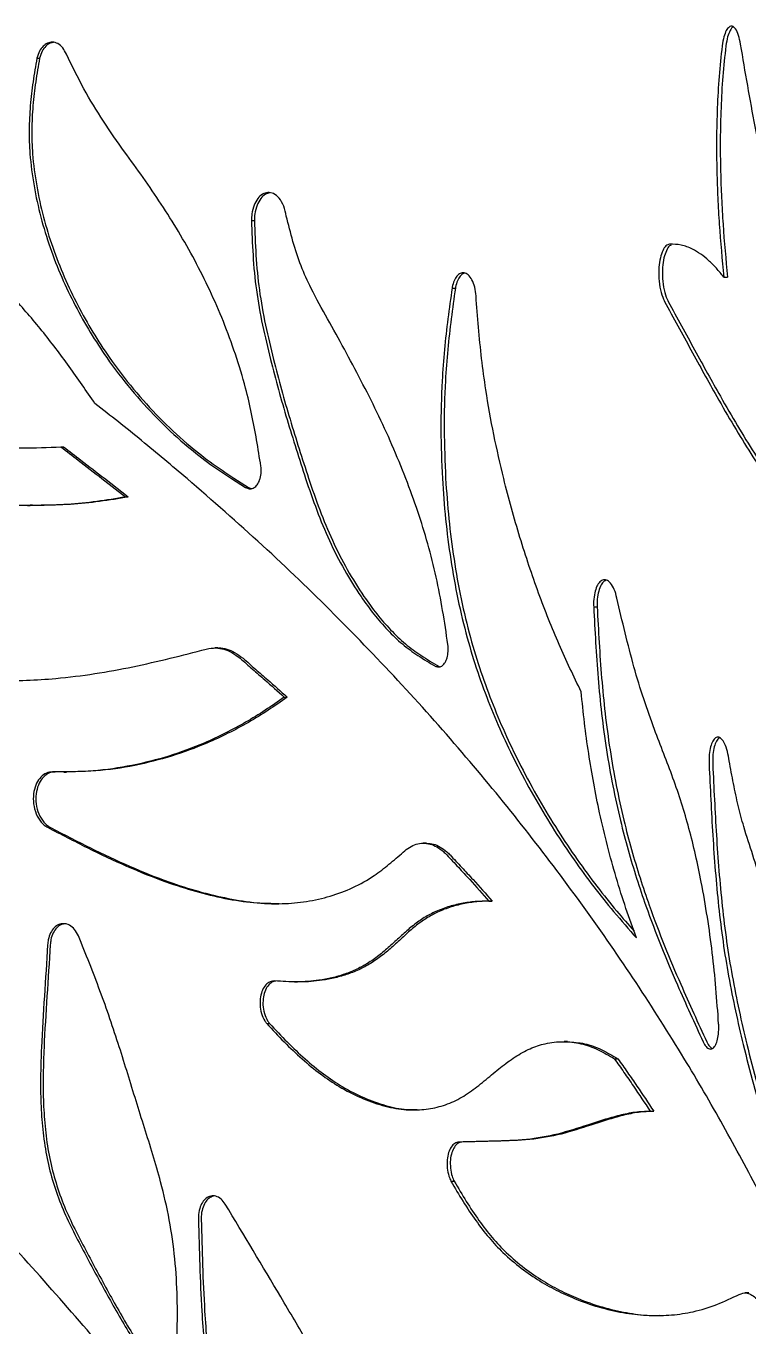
# Model space of a CAD drawing. Header units: millimetres. Extents: x 8 to 867, y 8 to 585.
# Drawn here: x 374.91 to 383.97, y 235.26 to 251.56 of the extents above; entities that cross this region are included whole.
import ezdxf

# ---------------------------------------------------------------- set-up
doc = ezdxf.new("R2010")
doc.units = ezdxf.units.MM
doc.layers.add('OUTLINE', color=7, linetype='Continuous', lineweight=25)

msp = doc.modelspace()

# ---------------------------------------------------------------- linework, layer by layer
at = {"layer": 'OUTLINE'}
for p, q in [((375.05087, 251.1607), (375.08395, 251.1607)), ((377.7378, 249.1286), (377.7751, 249.1286)), ((383.65625, 248.41719), (383.70291, 248.41719)), ((380.25226, 248.27898), (380.29352, 248.27898)), ((375.352, 246.28866), (375.38542, 246.28866)), ((375.8657, 245.89283), (376.16116, 245.66223)), ((375.89563, 245.89615), (376.19582, 245.66223)), ((377.4873, 245.89283), (377.66322, 245.78032)), ((377.51893, 245.89615), (377.70026, 245.78032)), ((377.66322, 245.78032), (377.70026, 245.78032)), ((377.70026, 245.78032), (377.73554, 245.76888)), ((374.93309, 245.5564), (374.96706, 245.5564)), ((376.16116, 245.66223), (376.19582, 245.66223)), ((382.02631, 244.28494), (382.0701, 244.28494)), ((377.31575, 243.77053), (377.27908, 243.77053)), ((380.04847, 243.53921), (380.08909, 243.53921)), ((378.14887, 243.15471), (378.18647, 243.15471)), ((375.24714, 242.21704), (375.28012, 242.21704)), ((375.38624, 242.21483), (375.42148, 242.21483)), ((379.93264, 241.32382), (379.89191, 241.32382)), ((380.71432, 240.59889), (380.75573, 240.59889)), ((378.27735, 239.58577), (378.31598, 239.58577)), ((377.92957, 239.0628), (377.96651, 239.0628)), ((381.70023, 238.83802), (381.65748, 238.83802)), ((382.28593, 238.62308), (382.32962, 238.62308)), ((382.73442, 237.96389), (382.77875, 237.96389)), ((380.23822, 237.08828), (380.27859, 237.08828)), ((383.97192, 235.68876), (383.92536, 235.68876))]:
    msp.add_line(p, q, dxfattribs=at)
for points, knots in [([(383.86702, 251.33617), (383.85925, 251.37506), (383.84369, 251.45295), (383.80616, 251.53203), (383.76419, 251.56719), (383.72293, 251.5574), (383.68637, 251.50982), (383.65459, 251.42843), (383.64238, 251.35337), (383.63587, 251.31338)], [0, 0, 0, 0, 0.15348404, 0.30735477, 0.45083314, 0.58306581, 0.71238166, 0.8467359, 1, 1, 1, 1]), ([(383.77325, 251.55164), (383.7722, 251.55143), (383.75821, 251.54863), (383.73324, 251.50709), (383.70125, 251.42908), (383.68906, 251.35354), (383.68258, 251.31338)], [0, 0, 0, 0, 0.02445077, 0.32769709, 0.64254877, 1, 1, 1, 1]), ([(375.41964, 251.21085), (375.40594, 251.2387), (375.37851, 251.29447), (375.31559, 251.34751), (375.2475, 251.36679), (375.18241, 251.35335), (375.12557, 251.31253), (375.07779, 251.24759), (375.06012, 251.19055), (375.05087, 251.1607)], [0, 0, 0, 0, 0.15390853, 0.30829574, 0.45042823, 0.5819991, 0.7128196, 0.84970557, 1, 1, 1, 1]), ([(375.25991, 251.35757), (375.2453, 251.35576), (375.20968, 251.35135), (375.1587, 251.31173), (375.11083, 251.24763), (375.09317, 251.19051), (375.08395, 251.1607)], [0, 0, 0, 0, 0.17921767, 0.43674659, 0.70600797, 1, 1, 1, 1]), ([(383.63587, 251.31338), (383.62216, 251.18717), (383.59459, 250.93343), (383.57285, 250.53961), (383.56399, 250.14084), (383.56774, 249.76359), (383.58033, 249.40904), (383.60482, 248.96638), (383.63564, 248.63724), (383.65625, 248.41719)], [0, 0, 0, 0, 0.13607861, 0.27357319, 0.40957529, 0.54640433, 0.65931221, 0.77222893, 1, 1, 1, 1]), ([(383.68258, 251.31338), (383.66884, 251.18719), (383.64123, 250.93349), (383.61944, 250.53969), (383.61056, 250.14091), (383.6143, 249.76365), (383.62691, 249.40909), (383.65142, 248.9664), (383.68228, 248.63725), (383.70291, 248.41719)], [0, 0, 0, 0, 0.13607415, 0.27356751, 0.40956367, 0.5463903, 0.65930019, 0.7722184, 1, 1, 1, 1]), ([(385.35691, 245.89283), (385.29054, 246.07756), (385.15783, 246.44698), (384.96186, 246.96341), (384.78453, 247.45672), (384.63176, 247.92026), (384.4918, 248.39306), (384.36678, 248.86629), (384.25528, 249.32718), (384.14866, 249.80651), (384.04859, 250.30372), (383.95468, 250.81592), (383.89624, 251.16275), (383.86702, 251.33617)], [0, 0, 0, 0, 0.13446581, 0.26888917, 0.36008929, 0.45138896, 0.54251951, 0.61792634, 0.69340395, 0.76884272, 0.84586386, 0.92293486, 1, 1, 1, 1]), ([(375.05087, 251.1607), (375.03381, 251.06255), (374.99963, 250.86593), (374.96538, 250.56649), (374.94942, 250.26436), (374.96112, 249.92721), (375.00994, 249.55954), (375.09516, 249.16656), (375.2124, 248.78383), (375.35795, 248.41445), (375.52759, 248.05926), (375.71716, 247.72255), (375.94831, 247.36676), (376.22636, 247.00275), (376.5534, 246.64325), (376.87633, 246.3416), (377.18909, 246.09202), (377.38789, 245.95923), (377.4873, 245.89283)], [0, 0, 0, 0, 0.045085447, 0.090318769, 0.135397325, 0.18027305, 0.240531626, 0.300995989, 0.36130795, 0.422895298, 0.484700819, 0.546558718, 0.608217023, 0.692349039, 0.776693125, 0.860882524, 0.930430002, 1, 1, 1, 1]), ([(375.08395, 251.1607), (375.06686, 251.06255), (375.03263, 250.86594), (374.99831, 250.5665), (374.98233, 250.26436), (374.99403, 249.9274), (375.04284, 249.56014), (375.12797, 249.16775), (375.24509, 248.78558), (375.39049, 248.41671), (375.55995, 248.06199), (375.74932, 247.72572), (375.98024, 247.37029), (376.25806, 247.00655), (376.58487, 246.64719), (376.9077, 246.34552), (377.22047, 246.09558), (377.41943, 245.96263), (377.51893, 245.89615)], [0, 0, 0, 0, 0.045116981, 0.090380817, 0.135491072, 0.180396292, 0.240604577, 0.301018319, 0.361279669, 0.422829632, 0.484598287, 0.54641906, 0.608041156, 0.692169337, 0.776509845, 0.860696401, 0.930337696, 1, 1, 1, 1]), ([(377.85724, 246.04706), (377.83962, 246.15707), (377.80438, 246.37708), (377.74377, 246.70467), (377.65919, 247.0655), (377.54086, 247.45234), (377.39008, 247.86196), (377.21914, 248.25493), (377.0304, 248.63039), (376.8265, 248.9897), (376.61002, 249.33418), (376.38338, 249.66661), (376.13487, 250.00254), (375.88126, 250.36684), (375.63455, 250.77292), (375.49123, 251.06497), (375.41964, 251.21085)], [0, 0, 0, 0, 0.05393634, 0.10787276, 0.16170957, 0.2351284, 0.308572, 0.38188058, 0.455205, 0.52840621, 0.60161922, 0.67471557, 0.74780218, 0.83186454, 0.91601651, 1, 1, 1, 1]), ([(378.17534, 249.18197), (378.1664, 249.22444), (378.14849, 249.30953), (378.09, 249.40951), (378.01815, 249.46898), (377.94361, 249.48414), (377.87451, 249.46077), (377.81457, 249.40457), (377.76791, 249.31866), (377.74233, 249.22173), (377.7391, 249.15539), (377.7378, 249.1286)], [0, 0, 0, 0, 0.12979983, 0.26001676, 0.37876542, 0.48734014, 0.59005195, 0.69331825, 0.80252479, 0.9202461, 1, 1, 1, 1]), ([(377.96617, 249.47296), (377.94833, 249.46877), (377.90767, 249.45922), (377.85209, 249.40389), (377.8052, 249.31882), (377.77964, 249.22161), (377.7764, 249.15532), (377.7751, 249.1286)], [0, 0, 0, 0, 0.16469731, 0.37550338, 0.59822297, 0.83798537, 1, 1, 1, 1]), ([(375.77815, 246.83445), (375.67098, 246.98991), (375.45663, 247.30085), (375.11849, 247.74908), (374.80005, 248.11922), (374.50469, 248.41131), (374.24047, 248.63488), (373.96184, 248.83035), (373.66856, 248.99124), (373.362, 249.1142), (373.0456, 249.20485), (372.7222, 249.26475), (372.36639, 249.29952), (371.97818, 249.30151), (371.55872, 249.26666), (371.13769, 249.20387), (370.85606, 249.14431), (370.71537, 249.11455)], [0, 0, 0, 0, 0.0876123, 0.17522886, 0.26270016, 0.31922197, 0.37592781, 0.43253938, 0.48893293, 0.54547439, 0.60220415, 0.65899375, 0.7156173, 0.78657455, 0.85768706, 0.92890256, 1, 1, 1, 1]), ([(370.71537, 249.11455), (370.7871, 248.96989), (370.93066, 248.68034), (371.18407, 248.27432), (371.45892, 247.92306), (371.73962, 247.6162), (372.0122, 247.33697), (372.29788, 247.08034), (372.59639, 246.8535), (372.91999, 246.66078), (373.26709, 246.51279), (373.63096, 246.40344), (373.996, 246.33205), (374.40748, 246.28521), (374.86184, 246.2722), (375.18858, 246.28318), (375.352, 246.28866)], [0, 0, 0, 0, 0.07339585, 0.14690672, 0.22014296, 0.28250277, 0.34520839, 0.40779043, 0.47001366, 0.53196691, 0.60037344, 0.66907858, 0.73796137, 0.80661075, 0.90327761, 1, 1, 1, 1]), ([(377.7378, 249.1286), (377.74332, 248.98262), (377.75435, 248.69089), (377.79478, 248.2505), (377.874, 247.81527), (378.00155, 247.27341), (378.18031, 246.63045), (378.33792, 246.13891), (378.41683, 245.89283)], [0, 0, 0, 0, 0.1298124, 0.2594177, 0.39246764, 0.52565359, 0.76252249, 1, 1, 1, 1]), ([(377.7751, 249.1286), (377.78062, 248.98261), (377.79166, 248.69088), (377.83215, 248.25048), (377.91148, 247.81526), (378.03907, 247.27397), (378.21775, 246.63213), (378.37516, 246.14168), (378.45397, 245.89615)], [0, 0, 0, 0, 0.12993719, 0.25966562, 0.39285361, 0.52617738, 0.76278529, 1, 1, 1, 1]), ([(379.67442, 245.89283), (379.6171, 246.03473), (379.50246, 246.31856), (379.31208, 246.72605), (379.11179, 247.1236), (378.9048, 247.5121), (378.69388, 247.89327), (378.50228, 248.22945), (378.35518, 248.55524), (378.25507, 248.86257), (378.20191, 249.07553), (378.17534, 249.18197)], [0, 0, 0, 0, 0.12424319, 0.24852069, 0.37378107, 0.49905835, 0.62243458, 0.74578569, 0.83019517, 0.91513514, 1, 1, 1, 1]), ([(382.97679, 248.82985), (382.96105, 248.82504), (382.92955, 248.8154), (382.88938, 248.75172), (382.85851, 248.65966), (382.84099, 248.53855), (382.84067, 248.39798), (382.86034, 248.25625), (382.89011, 248.16147), (382.91072, 248.12056), (382.91533, 248.11141)], [0, 0, 0, 0, 0.121332763, 0.242740824, 0.368264235, 0.504726779, 0.651526654, 0.807091863, 0.956864936, 1, 1, 1, 1]), ([(382.99842, 248.81811), (382.99091, 248.81536), (382.96774, 248.80688), (382.93488, 248.75068), (382.90378, 248.65955), (382.88633, 248.538), (382.88606, 248.39756), (382.90579, 248.256), (382.93558, 248.16141), (382.95619, 248.12057), (382.9608, 248.11141)], [0, 0, 0, 0, 0.0623016, 0.19217612, 0.32639207, 0.47207626, 0.62859911, 0.79436689, 0.95391411, 1, 1, 1, 1]), ([(383.65625, 248.41719), (383.62557, 248.45552), (383.5641, 248.53234), (383.46746, 248.62816), (383.36751, 248.70842), (383.2532, 248.77662), (383.12316, 248.82678), (383.02578, 248.82882), (382.97679, 248.82985)], [0, 0, 0, 0, 0.14969512, 0.29997653, 0.44968878, 0.60012327, 0.79885267, 1, 1, 1, 1]), ([(380.55224, 248.18241), (380.54837, 248.21894), (380.54061, 248.29214), (380.50441, 248.38525), (380.45699, 248.44878), (380.40477, 248.47524), (380.35509, 248.46856), (380.31114, 248.43325), (380.27545, 248.37312), (380.25884, 248.31612), (380.25297, 248.28297), (380.25226, 248.27898)], [0, 0, 0, 0, 0.14056224, 0.28170403, 0.4130543, 0.53133423, 0.64229514, 0.75089055, 0.86345805, 0.98356762, 1, 1, 1, 1]), ([(380.41224, 248.46571), (380.40718, 248.46538), (380.38627, 248.464), (380.3527, 248.43203), (380.31674, 248.37361), (380.30011, 248.31612), (380.29422, 248.28297), (380.29352, 248.27898)], [0, 0, 0, 0, 0.08860745, 0.36560909, 0.65248946, 0.95824634, 1, 1, 1, 1]), ([(380.25226, 248.27898), (380.23431, 248.15152), (380.19839, 247.89659), (380.15435, 247.50984), (380.12031, 247.04731), (380.10565, 246.50748), (380.12214, 246.0977), (380.13039, 245.89283)], [0, 0, 0, 0, 0.164715765, 0.329445231, 0.49396908, 0.747007614, 1, 1, 1, 1]), ([(380.29352, 248.27898), (380.27555, 248.1517), (380.23962, 247.89714), (380.19553, 247.51096), (380.16139, 247.04908), (380.14661, 246.50999), (380.16297, 246.10075), (380.17115, 245.89615)], [0, 0, 0, 0, 0.16471666, 0.32944637, 0.49396954, 0.74700814, 1, 1, 1, 1]), ([(380.89894, 245.89283), (380.85614, 246.0758), (380.77052, 246.44172), (380.68077, 246.94548), (380.62049, 247.39559), (380.58188, 247.78839), (380.56212, 248.05107), (380.55224, 248.18241)], [0, 0, 0, 0, 0.24708679, 0.49415538, 0.66264489, 0.83132458, 1, 1, 1, 1]), ([(382.91533, 248.11141), (383.0258, 247.90792), (383.24671, 247.50099), (383.53366, 246.97864), (383.78317, 246.54896), (383.99549, 246.20135), (384.13368, 245.99564), (384.20273, 245.89283)], [0, 0, 0, 0, 0.24869611, 0.49732609, 0.66488479, 0.8325209, 1, 1, 1, 1]), ([(382.9608, 248.11141), (383.07125, 247.90827), (383.29211, 247.50203), (383.57899, 246.98055), (383.82841, 246.55152), (384.04065, 246.20437), (384.17879, 245.99886), (384.24783, 245.89615)], [0, 0, 0, 0, 0.248705308, 0.497345147, 0.664897117, 0.832526646, 1, 1, 1, 1]), ([(376.9325, 245.89283), (376.74384, 246.0519), (376.36644, 246.37011), (375.97427, 246.67965), (375.77815, 246.83445)], [0, 0, 0, 0, 0.49988978, 1, 1, 1, 1]), ([(375.352, 246.28866), (375.4247, 246.23298), (375.597, 246.101), (375.76727, 245.96908), (375.8657, 245.89283)], [0, 0, 0, 0, 0.42193901, 1, 1, 1, 1]), ([(375.38542, 246.28866), (375.45815, 246.23304), (375.62927, 246.10217), (375.79839, 245.97136), (375.89563, 245.89615)], [0, 0, 0, 0, 0.4250061, 1, 1, 1, 1]), ([(377.84686, 245.89283), (377.85296, 245.92137), (377.86359, 245.97116), (377.85914, 246.02436), (377.85724, 246.04706)], [0, 0, 0, 0, 0.57338082, 1, 1, 1, 1]), ([(387.30967, 225.1366), (387.29154, 225.38913), (387.25527, 225.89419), (387.18347, 226.6343), (387.09764, 227.36302), (386.98552, 228.1529), (386.84021, 229.00074), (386.6537, 229.90572), (386.43728, 230.80144), (386.19032, 231.69346), (385.9133, 232.585), (385.60743, 233.47543), (385.27314, 234.36452), (384.90949, 235.24659), (384.51431, 236.12152), (384.08638, 236.98605), (383.62516, 237.84082), (383.1067, 238.72555), (382.52466, 239.63863), (381.87237, 240.57759), (381.17564, 241.50046), (380.42951, 242.4119), (379.63263, 243.31082), (378.78235, 244.19484), (377.88783, 245.05899), (377.25087, 245.61495), (376.9325, 245.89283)], [0, 0, 0, 0, 0.03132641, 0.06265337, 0.09404493, 0.12543666, 0.16639717, 0.20736459, 0.24832663, 0.28947947, 0.3306376, 0.37179021, 0.41274765, 0.45371028, 0.49466656, 0.53584835, 0.57703693, 0.61821818, 0.66549028, 0.71278654, 0.76008053, 0.8073497, 0.85549851, 0.90367925, 0.95185623, 1, 1, 1, 1]), ([(377.66322, 245.78032), (377.67934, 245.77333), (377.71162, 245.75933), (377.76066, 245.76946), (377.8031, 245.80206), (377.83158, 245.84663), (377.84274, 245.88037), (377.84686, 245.89283)], [0, 0, 0, 0, 0.218113413, 0.436465827, 0.650645944, 0.871059045, 1, 1, 1, 1]), ([(378.41683, 245.89283), (378.46254, 245.7599), (378.55392, 245.49414), (378.7139, 245.10825), (378.89898, 244.74346), (379.0891, 244.43865), (379.27201, 244.19054), (379.44434, 243.98836), (379.62852, 243.81421), (379.83265, 243.66551), (379.97308, 243.58333), (380.04847, 243.53921)], [0, 0, 0, 0, 0.1246983, 0.24930131, 0.37849316, 0.50767455, 0.60081299, 0.69391721, 0.7907682, 0.88766939, 1, 1, 1, 1]), ([(378.45397, 245.89615), (378.49969, 245.76323), (378.59109, 245.49749), (378.75102, 245.11159), (378.93604, 244.74678), (379.12618, 244.44176), (379.30924, 244.19332), (379.48186, 243.99071), (379.66629, 243.81597), (379.87147, 243.66636), (380.01286, 243.58375), (380.08909, 243.53921)], [0, 0, 0, 0, 0.12446626, 0.24883761, 0.37777111, 0.50669432, 0.59982446, 0.69292173, 0.78976035, 0.88664516, 1, 1, 1, 1]), ([(380.20013, 243.81332), (380.17906, 243.95538), (380.13694, 244.23935), (380.05685, 244.66334), (379.9502, 245.07704), (379.82414, 245.48999), (379.72519, 245.75622), (379.67442, 245.89283)], [0, 0, 0, 0, 0.19548896, 0.39074757, 0.59019808, 0.78972769, 1, 1, 1, 1]), ([(380.13039, 245.89283), (380.14232, 245.72338), (380.16622, 245.38383), (380.23192, 244.87788), (380.32105, 244.3798), (380.43454, 243.90674), (380.57074, 243.46348), (380.72331, 243.04956), (380.89168, 242.65565), (381.08389, 242.25958), (381.2989, 241.86488), (381.53551, 241.47483), (381.77923, 241.11124), (382.02687, 240.77441), (382.28937, 240.44691), (382.46725, 240.24467), (382.56261, 240.13625)], [0, 0, 0, 0, 0.06872956, 0.13773036, 0.20663418, 0.27523201, 0.33908884, 0.40318596, 0.46736233, 0.53132793, 0.60728216, 0.68346596, 0.75978642, 0.83608052, 0.91212741, 1, 1, 1, 1]), ([(380.17115, 245.89615), (380.18303, 245.7267), (380.20684, 245.38712), (380.27245, 244.88113), (380.3615, 244.383), (380.47491, 243.91001), (380.61102, 243.46694), (380.76345, 243.05333), (380.9317, 242.65972), (381.1238, 242.2639), (381.33871, 241.86944), (381.57525, 241.47963), (381.81891, 241.11617), (382.06647, 240.77976), (382.30538, 240.48068), (382.45986, 240.30488), (382.5318, 240.223)], [0, 0, 0, 0, 0.070277692, 0.140833567, 0.211290149, 0.281433113, 0.34667471, 0.412161815, 0.477730379, 0.543083321, 0.620704479, 0.698560281, 0.776555629, 0.854524702, 0.932241913, 1, 1, 1, 1]), ([(381.86957, 243.22133), (381.82281, 243.31869), (381.7293, 243.51337), (381.59094, 243.81377), (381.45995, 244.12914), (381.33455, 244.45905), (381.21467, 244.80086), (381.10106, 245.15556), (380.99455, 245.51904), (380.93081, 245.76823), (380.89894, 245.89283)], [0, 0, 0, 0, 0.12247595, 0.24491078, 0.36824179, 0.49159227, 0.61809322, 0.7445936, 0.87229778, 1, 1, 1, 1]), ([(376.16116, 245.66223), (376.04193, 245.64215), (375.80353, 245.602), (375.43529, 245.56547), (375.05927, 245.55474), (374.57663, 245.5581), (373.98239, 245.58767), (373.26961, 245.63724), (372.54136, 245.67419), (372.04315, 245.71357), (371.79393, 245.73327)], [0, 0, 0, 0, 0.08922326, 0.17841388, 0.26826586, 0.35812535, 0.51819162, 0.67846116, 0.83915665, 1, 1, 1, 1]), ([(376.19582, 245.66223), (376.07662, 245.64213), (375.83825, 245.60195), (375.46972, 245.56609), (375.17855, 245.55568), (375.00828, 245.55737), (374.9658, 245.55779)], [0, 0, 0, 0, 0.299286, 0.59846187, 0.89984498, 1, 1, 1, 1]), ([(371.61808, 245.24379), (371.70382, 245.12687), (371.87556, 244.89269), (372.15134, 244.56349), (372.44398, 244.25961), (372.75623, 243.99168), (373.08784, 243.76944), (373.43292, 243.59421), (373.795, 243.46813), (374.16775, 243.39427), (374.54634, 243.36085), (374.92006, 243.36156), (375.33193, 243.38863), (375.77851, 243.44391), (376.25586, 243.53218), (376.72168, 243.63868), (377.02275, 243.71736), (377.17324, 243.75668)], [0, 0, 0, 0, 0.0585556, 0.11728929, 0.17585852, 0.23418962, 0.29249376, 0.35099962, 0.40928419, 0.47149656, 0.53392014, 0.59650618, 0.65894049, 0.74413471, 0.82940312, 0.91472853, 1, 1, 1, 1]), ([(382.31714, 244.3962), (382.30726, 244.43288), (382.28746, 244.50635), (382.24004, 244.58543), (382.1876, 244.62575), (382.13686, 244.62588), (382.09228, 244.59143), (382.05623, 244.52676), (382.03158, 244.43508), (382.02449, 244.3491), (382.02595, 244.29758), (382.02631, 244.28494)], [0, 0, 0, 0, 0.130506739, 0.261406818, 0.38172456, 0.493467547, 0.601688652, 0.712671859, 0.830882403, 0.958514807, 1, 1, 1, 1]), ([(382.18101, 244.61981), (382.16613, 244.61092), (382.13593, 244.59288), (382.1001, 244.5262), (382.07533, 244.43499), (382.06829, 244.34889), (382.06975, 244.29748), (382.0701, 244.28494)], [0, 0, 0, 0, 0.21329464, 0.43298915, 0.66673059, 0.91873849, 1, 1, 1, 1]), ([(383.59213, 239.06046), (383.5812, 239.20917), (383.55937, 239.50644), (383.51482, 239.95395), (383.45277, 240.39815), (383.38182, 240.80752), (383.30438, 241.1783), (383.22239, 241.50974), (383.12792, 241.83211), (383.02029, 242.14148), (382.905, 242.44552), (382.77903, 242.76879), (382.65137, 243.12798), (382.52793, 243.533), (382.41878, 243.95897), (382.35103, 244.25042), (382.31714, 244.3962)], [0, 0, 0, 0, 0.076143943, 0.152214513, 0.229790719, 0.307371364, 0.369166842, 0.431041018, 0.492800879, 0.556980795, 0.621231015, 0.685483252, 0.763201802, 0.840912359, 0.920426923, 1, 1, 1, 1]), ([(382.02631, 244.28494), (382.0341, 244.13616), (382.04967, 243.8386), (382.08043, 243.39239), (382.12368, 242.94234), (382.18483, 242.49131), (382.26357, 242.04264), (382.35485, 241.62403), (382.45599, 241.23744), (382.56279, 240.88168), (382.69986, 240.47574), (382.87048, 240.02881), (383.05861, 239.58248), (383.23589, 239.1873), (383.34381, 238.95238), (383.39779, 238.83488)], [0, 0, 0, 0, 0.07285048, 0.1457012, 0.21846174, 0.29370392, 0.36906608, 0.44428792, 0.50946993, 0.57474363, 0.63995355, 0.74108234, 0.84225498, 0.92109487, 1, 1, 1, 1]), ([(382.0701, 244.28494), (382.07788, 244.13638), (382.09343, 243.83927), (382.12412, 243.39372), (382.16729, 242.94434), (382.2283, 242.49399), (382.30689, 242.04598), (382.398, 241.6279), (382.499, 241.24169), (382.60568, 240.88621), (382.74262, 240.48057), (382.91312, 240.03397), (383.10165, 239.58692), (383.27988, 239.18998), (383.38876, 238.95328), (383.44323, 238.83488)], [0, 0, 0, 0, 0.072719, 0.14543865, 0.21806913, 0.29317267, 0.36839509, 0.44347846, 0.50858328, 0.57377939, 0.63891146, 0.73992847, 0.84098935, 0.92046088, 1, 1, 1, 1]), ([(377.17324, 243.75668), (377.21376, 243.76389), (377.28666, 243.77686), (377.39422, 243.7575), (377.49685, 243.71707), (377.56183, 243.66728), (377.59644, 243.64076)], [0, 0, 0, 0, 0.28089708, 0.50550739, 0.73657783, 1, 1, 1, 1]), ([(377.31585, 243.7685), (377.32096, 243.76916), (377.35861, 243.77399), (377.43069, 243.75601), (377.53347, 243.71751), (377.59857, 243.66741), (377.63321, 243.64076)], [0, 0, 0, 0, 0.04673008, 0.34477211, 0.65138681, 1, 1, 1, 1]), ([(380.04847, 243.53921), (380.06293, 243.53512), (380.09185, 243.52694), (380.13316, 243.54628), (380.16748, 243.58711), (380.19217, 243.64795), (380.20578, 243.72608), (380.20207, 243.78339), (380.20013, 243.81332)], [0, 0, 0, 0, 0.15736563, 0.31484569, 0.47072327, 0.63330029, 0.80849983, 1, 1, 1, 1]), ([(377.59644, 243.64076), (377.64821, 243.59584), (377.75173, 243.50601), (377.93633, 243.34411), (378.06793, 243.22683), (378.14887, 243.15471)], [0, 0, 0, 0, 0.27796137, 0.55592298, 1, 1, 1, 1]), ([(377.63321, 243.64076), (377.685, 243.59589), (377.78856, 243.50616), (377.97344, 243.34426), (378.1053, 243.22693), (378.18647, 243.15471)], [0, 0, 0, 0, 0.27764764, 0.55529295, 1, 1, 1, 1]), ([(378.14887, 243.15471), (378.07005, 243.09873), (377.91241, 242.98679), (377.66534, 242.83583), (377.41035, 242.69828), (377.09289, 242.55122), (376.70668, 242.40831), (376.24192, 242.29023), (375.75559, 242.21798), (375.41704, 242.21735), (375.24714, 242.21704)], [0, 0, 0, 0, 0.09420886, 0.18841541, 0.28324668, 0.37807614, 0.53115373, 0.68507579, 0.84195435, 1, 1, 1, 1]), ([(378.18647, 243.15471), (378.10742, 243.09866), (377.94933, 242.98658), (377.70153, 242.83545), (377.4458, 242.69779), (377.12767, 242.55076), (376.74088, 242.40798), (376.27568, 242.29009), (375.78894, 242.21797), (375.45014, 242.21735), (375.28012, 242.21704)], [0, 0, 0, 0, 0.0943138, 0.18862625, 0.28356345, 0.37849889, 0.53148219, 0.68530597, 0.84207258, 1, 1, 1, 1]), ([(382.56261, 240.13625), (382.5181, 240.25882), (382.42892, 240.50445), (382.30662, 240.89069), (382.19602, 241.29133), (382.10285, 241.68688), (382.02507, 242.07352), (381.96143, 242.44999), (381.90861, 242.83304), (381.88259, 243.09189), (381.86957, 243.22133)], [0, 0, 0, 0, 0.13252703, 0.26559483, 0.39815548, 0.53143808, 0.64767486, 0.76391031, 0.88194599, 1, 1, 1, 1]), ([(383.72446, 242.35379), (383.71815, 242.39448), (383.7055, 242.47594), (383.66937, 242.57489), (383.62631, 242.63766), (383.58211, 242.65838), (383.54196, 242.64089), (383.50825, 242.5906), (383.48341, 242.51109), (383.47046, 242.4143), (383.47152, 242.34473), (383.47201, 242.31295)], [0, 0, 0, 0, 0.12533148, 0.25090194, 0.36884012, 0.47740714, 0.58014012, 0.68246863, 0.78955694, 0.90386848, 1, 1, 1, 1]), ([(383.60382, 242.64183), (383.59881, 242.64023), (383.5807, 242.63445), (383.55441, 242.58924), (383.52927, 242.51149), (383.51636, 242.41415), (383.51741, 242.34466), (383.51789, 242.31295)], [0, 0, 0, 0, 0.085240298, 0.308590292, 0.542124546, 0.791073992, 1, 1, 1, 1]), ([(383.47201, 242.31295), (383.47896, 242.16473), (383.49288, 241.8683), (383.51723, 241.42274), (383.54851, 240.97657), (383.58968, 240.53077), (383.64441, 240.08876), (383.715, 239.65029), (383.80136, 239.21995), (383.90606, 238.76837), (384.02648, 238.30031), (384.16252, 237.81981), (384.30698, 237.34972), (384.46116, 236.89835), (384.6236, 236.46818), (384.73307, 236.19944), (384.78779, 236.0651)], [0, 0, 0, 0, 0.06347948, 0.126951058, 0.190702412, 0.254431489, 0.318204749, 0.381961574, 0.447616756, 0.513298829, 0.592780237, 0.672337364, 0.751822194, 0.834467549, 0.917256945, 1, 1, 1, 1]), ([(383.51789, 242.31295), (383.52484, 242.16496), (383.53873, 241.86898), (383.56302, 241.42411), (383.59422, 240.97863), (383.6353, 240.53351), (383.68987, 240.09215), (383.76029, 239.65431), (383.84647, 239.22457), (383.95114, 238.77301), (384.07171, 238.30445), (384.2081, 237.82299), (384.35295, 237.35199), (384.50756, 236.89976), (384.67047, 236.46881), (384.78025, 236.19965), (384.83512, 236.0651)], [0, 0, 0, 0, 0.06336252, 0.1267177, 0.19035118, 0.25396275, 0.31761913, 0.38125849, 0.44679465, 0.51235806, 0.59198465, 0.6716886, 0.75131927, 0.83413193, 0.91708892, 1, 1, 1, 1]), ([(384.96435, 236.37497), (384.95217, 236.51713), (384.92782, 236.8015), (384.88311, 237.22548), (384.81852, 237.71193), (384.73304, 238.25704), (384.63926, 238.82145), (384.54078, 239.32914), (384.43613, 239.773), (384.33894, 240.12579), (384.23745, 240.47092), (384.14006, 240.80052), (384.02105, 241.17358), (383.91635, 241.48973), (383.8356, 241.79268), (383.777, 242.07005), (383.74197, 242.25921), (383.72446, 242.35379)], [0, 0, 0, 0, 0.06509478, 0.13021652, 0.19521537, 0.29244691, 0.38967237, 0.46569828, 0.54172491, 0.61741925, 0.65524879, 0.73090623, 0.79748858, 0.8640483, 0.90921998, 0.95461072, 1, 1, 1, 1]), ([(375.24714, 242.21704), (375.22065, 242.2143), (375.16769, 242.20881), (375.09773, 242.1563), (375.043, 242.07637), (375.00873, 241.97026), (375.00148, 241.84642), (375.0259, 241.71889), (375.08107, 241.60817), (375.14003, 241.54869), (375.17511, 241.52801), (375.18169, 241.52414)], [0, 0, 0, 0, 0.108891797, 0.217689984, 0.329377259, 0.449075277, 0.577672193, 0.711665657, 0.845547429, 0.971069101, 1, 1, 1, 1]), ([(375.28012, 242.21704), (375.25356, 242.21429), (375.20046, 242.20879), (375.13031, 242.15614), (375.07548, 242.07604), (375.04123, 241.9698), (375.03408, 241.84597), (375.05862, 241.7186), (375.11383, 241.6081), (375.17279, 241.54869), (375.20791, 241.52803), (375.21452, 241.52414)], [0, 0, 0, 0, 0.10912008, 0.21815033, 0.33001316, 0.44975363, 0.57821677, 0.71194586, 0.84554469, 0.97093026, 1, 1, 1, 1]), ([(376.97281, 233.66727), (376.67257, 234.03626), (376.12461, 234.70969), (375.29259, 235.67512), (374.49004, 236.5635), (373.68371, 237.40206), (372.8771, 238.19152), (372.07534, 238.93685), (371.38553, 239.54657), (370.81779, 240.02515), (370.37654, 240.37086), (369.91763, 240.70007), (369.43348, 240.99626), (368.9257, 241.25666), (368.57373, 241.40139), (368.39782, 241.47373)], [0, 0, 0, 0, 0.12528843, 0.22866144, 0.33204864, 0.43541004, 0.52834286, 0.62129234, 0.7142231, 0.76130199, 0.80838648, 0.85544177, 0.9035954, 0.95181769, 1, 1, 1, 1]), ([(375.18169, 241.52414), (375.3481, 241.4376), (375.68097, 241.2645), (376.17545, 241.03078), (376.62814, 240.84847), (377.03837, 240.71664), (377.40601, 240.62672), (377.76915, 240.57211), (378.11124, 240.55899), (378.43083, 240.58722), (378.72737, 240.65304), (379.01177, 240.76034), (379.25624, 240.89933), (379.46287, 241.05766), (379.581, 241.15944), (379.64009, 241.21034)], [0, 0, 0, 0, 0.10354675, 0.20711416, 0.31055803, 0.38883577, 0.46729689, 0.54565743, 0.62379807, 0.69258312, 0.76166418, 0.83064644, 0.89929684, 0.94963613, 1, 1, 1, 1]), ([(375.21452, 241.52414), (375.38149, 241.43745), (375.71547, 241.26405), (376.21158, 241.02997), (376.66572, 240.84761), (377.07732, 240.71546), (377.44589, 240.62682), (377.78367, 240.57266), (377.99415, 240.57021), (378.08592, 240.56914)], [0, 0, 0, 0, 0.17079855, 0.34163184, 0.51226045, 0.64138254, 0.77080822, 0.90006684, 1, 1, 1, 1]), ([(379.64009, 241.21034), (379.66568, 241.2324), (379.71686, 241.27652), (379.80159, 241.3142), (379.88934, 241.3279), (379.97768, 241.31647), (380.06367, 241.27972), (380.13343, 241.23033), (380.17296, 241.19065), (380.18704, 241.17653)], [0, 0, 0, 0, 0.15352787, 0.30702431, 0.46071345, 0.61440686, 0.76540989, 0.9164634, 1, 1, 1, 1]), ([(379.93262, 241.32336), (379.96139, 241.32131), (380.01927, 241.31717), (380.10471, 241.27909), (380.17439, 241.23001), (380.2138, 241.19045), (380.22768, 241.17653)], [0, 0, 0, 0, 0.27974355, 0.56288046, 0.84610796, 1, 1, 1, 1]), ([(380.18704, 241.17653), (380.23518, 241.12506), (380.33146, 241.02214), (380.50796, 240.82997), (380.63444, 240.68834), (380.71432, 240.59889)], [0, 0, 0, 0, 0.26923363, 0.53846614, 1, 1, 1, 1]), ([(380.22768, 241.17653), (380.27583, 241.12512), (380.37215, 241.02231), (380.54892, 240.83014), (380.67563, 240.68846), (380.75573, 240.59889)], [0, 0, 0, 0, 0.26894317, 0.53788456, 1, 1, 1, 1]), ([(380.71432, 240.59889), (380.65744, 240.5973), (380.5437, 240.59412), (380.37139, 240.57091), (380.199, 240.52879), (380.03673, 240.466), (379.88649, 240.3833), (379.74942, 240.28402), (379.61754, 240.16643), (379.48657, 240.04368), (379.35215, 239.92634), (379.21081, 239.82411), (379.06172, 239.74316), (378.90691, 239.68009), (378.74735, 239.6342), (378.54944, 239.59768), (378.31131, 239.57947), (378.12437, 239.59141), (378.03089, 239.59738)], [0, 0, 0, 0, 0.06564459, 0.13127471, 0.19707072, 0.26284149, 0.31849127, 0.37413731, 0.42956925, 0.48502293, 0.54054165, 0.59602023, 0.65161825, 0.70722556, 0.76275799, 0.81829797, 0.90913335, 1, 1, 1, 1]), ([(380.75573, 240.59889), (380.69885, 240.59731), (380.58511, 240.59414), (380.4128, 240.57099), (380.24041, 240.52903), (380.07807, 240.46645), (379.92769, 240.38399), (379.79041, 240.28494), (379.65833, 240.16748), (379.52719, 240.04477), (379.39265, 239.92737), (379.25122, 239.82499), (379.10203, 239.74388), (378.94711, 239.68073), (378.78749, 239.63444), (378.58886, 239.59878), (378.43116, 239.58199), (378.3262, 239.58681), (378.31489, 239.58733)], [0, 0, 0, 0, 0.07126466, 0.14251304, 0.21394052, 0.2853407, 0.34580951, 0.40627302, 0.46650724, 0.52676483, 0.58708963, 0.64737165, 0.70778425, 0.76820746, 0.82854891, 0.88889929, 0.98802659, 1, 1, 1, 1]), ([(375.57121, 240.16325), (375.5564, 240.191), (375.52675, 240.24656), (375.46104, 240.29982), (375.39046, 240.32054), (375.32304, 240.30784), (375.26458, 240.26687), (375.21872, 240.2007), (375.19236, 240.12499), (375.1875, 240.07215), (375.18556, 240.05114)], [0, 0, 0, 0, 0.13780238, 0.27589899, 0.40624367, 0.5288515, 0.65012393, 0.77547912, 0.91071829, 1, 1, 1, 1]), ([(375.41596, 240.31395), (375.39594, 240.31208), (375.35402, 240.30816), (375.29736, 240.26629), (375.25138, 240.20059), (375.22507, 240.12472), (375.22022, 240.07201), (375.2183, 240.05114)], [0, 0, 0, 0, 0.19084254, 0.39965146, 0.6153345, 0.84774213, 1, 1, 1, 1]), ([(376.7954, 234.73586), (376.80027, 234.88378), (376.81, 235.17955), (376.81337, 235.63959), (376.78472, 236.11656), (376.71631, 236.60437), (376.58847, 237.15456), (376.43321, 237.64475), (376.25771, 238.20749), (376.08257, 238.78537), (375.84652, 239.4782), (375.66299, 239.93488), (375.57121, 240.16325)], [0, 0, 0, 0, 0.07858134, 0.15712422, 0.24343495, 0.3300039, 0.4162734, 0.54285663, 0.60612199, 0.73265166, 0.86630549, 1, 1, 1, 1]), ([(375.18556, 240.05114), (375.17179, 239.83642), (375.14426, 239.40701), (375.11002, 238.86893), (375.09524, 238.43481), (375.09666, 238.10613), (375.11611, 237.77741), (375.15844, 237.45342), (375.2307, 237.13909), (375.33043, 236.83937), (375.4561, 236.55654), (375.59606, 236.2873), (375.78484, 235.93163), (376.02336, 235.49122), (376.30129, 235.02594), (376.48747, 234.74391), (376.56677, 234.62377)], [0, 0, 0, 0, 0.10928553, 0.21855912, 0.27377242, 0.3291202, 0.38430149, 0.43928794, 0.49311051, 0.54694671, 0.60047157, 0.65406881, 0.70736627, 0.8141158, 0.92081746, 1, 1, 1, 1]), ([(375.2183, 240.05114), (375.20449, 239.83643), (375.17689, 239.40703), (375.14256, 238.86896), (375.12773, 238.43484), (375.12912, 238.10615), (375.14859, 237.77742), (375.19092, 237.45368), (375.26312, 237.13987), (375.36262, 236.84086), (375.48798, 236.55867), (375.62768, 236.29011), (375.8162, 235.93545), (376.05428, 235.49617), (376.33306, 235.02951), (376.52052, 234.74593), (376.60128, 234.62377)], [0, 0, 0, 0, 0.10925773, 0.21850422, 0.27370566, 0.32904169, 0.38421106, 0.43918422, 0.49286522, 0.54656117, 0.59994765, 0.65340592, 0.70656486, 0.81303461, 0.91945657, 1, 1, 1, 1]), ([(378.03089, 239.59738), (378.01067, 239.59599), (377.97023, 239.5932), (377.91646, 239.551), (377.87447, 239.48528), (377.84855, 239.39753), (377.84271, 239.29522), (377.86058, 239.18959), (377.89373, 239.11042), (377.92103, 239.07413), (377.92957, 239.0628)], [0, 0, 0, 0, 0.12235269, 0.24463861, 0.36949043, 0.50082332, 0.6405152, 0.78614179, 0.93317477, 1, 1, 1, 1]), ([(378.04276, 239.59293), (378.03113, 239.59181), (377.99934, 239.58877), (377.95339, 239.55037), (377.9112, 239.48514), (377.88533, 239.39708), (377.87957, 239.29482), (377.89752, 239.1893), (377.93069, 239.11031), (377.95798, 239.07411), (377.96651, 239.0628)], [0, 0, 0, 0, 0.07451717, 0.20379334, 0.33571302, 0.47430813, 0.62154319, 0.77485508, 0.92963878, 1, 1, 1, 1]), ([(377.92957, 239.0628), (378.00229, 238.98511), (378.14791, 238.82956), (378.37264, 238.61714), (378.60277, 238.42702), (378.84864, 238.26251), (379.10844, 238.12936), (379.37911, 238.03022), (379.63523, 237.98026), (379.87342, 237.97802), (380.092, 238.01618), (380.30084, 238.09311), (380.49568, 238.21492), (380.67904, 238.36279), (380.85825, 238.51611), (381.04086, 238.65), (381.22796, 238.75365), (381.42964, 238.82206), (381.64361, 238.84444), (381.86616, 238.82064), (382.08178, 238.7424), (382.21861, 238.66243), (382.28593, 238.62308)], [0, 0, 0, 0, 0.0492308, 0.09858379, 0.14782912, 0.19691244, 0.25209256, 0.3073917, 0.36249407, 0.40949781, 0.45664219, 0.50363047, 0.5500926, 0.59669992, 0.64331792, 0.69007786, 0.73690057, 0.78355729, 0.83807315, 0.89277047, 0.94724587, 1, 1, 1, 1]), ([(377.96651, 239.0628), (378.03926, 238.98519), (378.18495, 238.82979), (378.40974, 238.61757), (378.63991, 238.42758), (378.88608, 238.2631), (379.14655, 238.12923), (379.41785, 238.03171), (379.6419, 237.98252), (379.77169, 237.98484), (379.8137, 237.98559)], [0, 0, 0, 0, 0.1263974, 0.25310691, 0.37954109, 0.50556119, 0.64769591, 0.79013759, 0.93207218, 1, 1, 1, 1]), ([(383.39779, 238.83488), (383.40964, 238.81317), (383.43335, 238.76973), (383.47527, 238.74132), (383.51517, 238.74574), (383.54945, 238.78209), (383.57566, 238.84565), (383.59176, 238.93318), (383.59457, 239.00928), (383.59249, 239.05281), (383.59213, 239.06046)], [0, 0, 0, 0, 0.13893463, 0.27811385, 0.41160448, 0.54165522, 0.67486008, 0.81533983, 0.96755677, 1, 1, 1, 1]), ([(381.70014, 238.83517), (381.77087, 238.83048), (381.91583, 238.82086), (382.12683, 238.74085), (382.26301, 238.66177), (382.32962, 238.62308)], [0, 0, 0, 0, 0.32737165, 0.67094953, 1, 1, 1, 1]), ([(383.44323, 238.83488), (383.45509, 238.81247), (383.47693, 238.77119), (383.50284, 238.7575), (383.51468, 238.75125)], [0, 0, 0, 0, 0.54288864, 1, 1, 1, 1]), ([(382.28593, 238.62308), (382.32598, 238.56616), (382.40606, 238.45233), (382.55646, 238.23321), (382.66462, 238.06953), (382.73442, 237.96389)], [0, 0, 0, 0, 0.26179059, 0.52358164, 1, 1, 1, 1]), ([(382.32962, 238.62308), (382.36968, 238.56622), (382.4498, 238.4525), (382.60042, 238.23338), (382.70877, 238.06964), (382.77875, 237.96389)], [0, 0, 0, 0, 0.26153663, 0.52307144, 1, 1, 1, 1]), ([(382.73442, 237.96389), (382.6707, 237.96129), (382.54323, 237.95608), (382.34854, 237.91436), (382.15101, 237.85744), (381.89637, 237.77425), (381.57923, 237.67072), (381.18439, 237.60133), (380.76989, 237.58883), (380.48066, 237.58236), (380.33596, 237.57912)], [0, 0, 0, 0, 0.088484012, 0.177002477, 0.266307651, 0.355625498, 0.515570648, 0.675988078, 0.837904457, 1, 1, 1, 1]), ([(382.77875, 237.96389), (382.71492, 237.96129), (382.58723, 237.95608), (382.39222, 237.91435), (382.19436, 237.85743), (381.93929, 237.77422), (381.62165, 237.6707), (381.22621, 237.60132), (380.8111, 237.58882), (380.52144, 237.58236), (380.37653, 237.57912)], [0, 0, 0, 0, 0.08849451, 0.17702357, 0.26633669, 0.3556632, 0.51560153, 0.67601152, 0.83791656, 1, 1, 1, 1]), ([(380.33596, 237.57912), (380.31853, 237.57535), (380.2837, 237.56781), (380.23933, 237.51913), (380.20614, 237.44798), (380.18802, 237.35578), (380.18897, 237.25173), (380.20741, 237.15807), (380.22943, 237.10818), (380.23822, 237.08828)], [0, 0, 0, 0, 0.13756108, 0.27495676, 0.41728358, 0.56773847, 0.72674705, 0.89096163, 1, 1, 1, 1]), ([(380.37653, 237.57912), (380.35906, 237.57534), (380.32413, 237.56779), (380.27965, 237.519), (380.24641, 237.44771), (380.22831, 237.35542), (380.22932, 237.25141), (380.24781, 237.1579), (380.26982, 237.10813), (380.27859, 237.08828)], [0, 0, 0, 0, 0.13784488, 0.27552531, 0.41806859, 0.56853659, 0.72736296, 0.89125831, 1, 1, 1, 1]), ([(380.23822, 237.08828), (380.28818, 237.00292), (380.38826, 236.83192), (380.5471, 236.59407), (380.71341, 236.37655), (380.90446, 236.17332), (381.11895, 235.99358), (381.35233, 235.83321), (381.58604, 235.70456), (381.84593, 235.58994), (382.12878, 235.49506), (382.43128, 235.42919), (382.72402, 235.40019), (383.00523, 235.40682), (383.28956, 235.44921), (383.57395, 235.5378), (383.75872, 235.62599), (383.85112, 235.6701)], [0, 0, 0, 0, 0.04565616, 0.09146402, 0.1371373, 0.18260859, 0.24039319, 0.29838174, 0.3564764, 0.41440567, 0.49377614, 0.57339273, 0.65312895, 0.73281384, 0.8122418, 0.90609781, 1, 1, 1, 1]), ([(380.27859, 237.08828), (380.32858, 237.00298), (380.42873, 236.83211), (380.58765, 236.59442), (380.75401, 236.37705), (380.94525, 236.17382), (381.16008, 235.99397), (381.39393, 235.83344), (381.62813, 235.70467), (381.88859, 235.59003), (382.17237, 235.49454), (382.47502, 235.43068), (382.70177, 235.40271), (382.82321, 235.40703), (382.851, 235.40801)], [0, 0, 0, 0, 0.06733918, 0.13490187, 0.20226595, 0.26933286, 0.3547268, 0.44042217, 0.52627422, 0.61188239, 0.72928913, 0.84705979, 0.96500752, 1, 1, 1, 1]), ([(377.41111, 236.8006), (377.39423, 236.8237), (377.36043, 236.86996), (377.29507, 236.90494), (377.22942, 236.90752), (377.16988, 236.8787), (377.12092, 236.8233), (377.08628, 236.74431), (377.07318, 236.66857), (377.07347, 236.62203), (377.07355, 236.60903)], [0, 0, 0, 0, 0.13850701, 0.27730518, 0.40884146, 0.53529121, 0.66392561, 0.7984948, 0.9437004, 1, 1, 1, 1]), ([(377.26262, 236.90098), (377.24361, 236.89391), (377.20444, 236.87933), (377.15632, 236.82259), (377.12159, 236.74399), (377.1086, 236.66819), (377.1089, 236.62184), (377.10898, 236.60903)], [0, 0, 0, 0, 0.207593038, 0.427620321, 0.657563824, 0.905356662, 1, 1, 1, 1]), ([(378.92626, 231.9445), (378.93489, 232.0882), (378.95217, 232.37595), (378.96284, 232.81076), (378.95374, 233.2475), (378.92175, 233.62605), (378.87476, 233.94309), (378.82054, 234.1984), (378.73339, 234.47524), (378.60605, 234.76187), (378.44741, 235.0613), (378.27723, 235.34861), (377.93504, 235.92785), (377.64412, 236.41245), (377.41111, 236.8006)], [0, 0, 0, 0, 0.079456935, 0.159104032, 0.238493101, 0.317597462, 0.365335048, 0.413140746, 0.460672415, 0.527544224, 0.594651257, 0.662045318, 0.72931023, 1, 1, 1, 1]), ([(377.07355, 236.60903), (377.07887, 236.41764), (377.08952, 236.03488), (377.11133, 235.52271), (377.14296, 235.07294), (377.18719, 234.68711), (377.24823, 234.34948), (377.32329, 234.06373), (377.40411, 233.82536), (377.5017, 233.59492), (377.63006, 233.34872), (377.78826, 233.09406), (377.97066, 232.82752), (378.1844, 232.51564), (378.43833, 232.17238), (378.64013, 231.93941), (378.74109, 231.82287)], [0, 0, 0, 0, 0.10363156, 0.20724521, 0.27717125, 0.34711952, 0.41684562, 0.46272436, 0.50859882, 0.55628993, 0.60398496, 0.66937052, 0.73485476, 0.80034789, 0.90012289, 1, 1, 1, 1]), ([(377.10898, 236.60903), (377.1143, 236.41764), (377.12493, 236.03488), (377.14674, 235.52271), (377.17839, 235.07293), (377.22266, 234.68709), (377.28376, 234.34949), (377.35889, 234.06383), (377.43977, 233.82558), (377.53741, 233.59528), (377.66588, 233.34911), (377.82429, 233.09441), (378.00702, 232.82778), (378.22114, 232.5158), (378.4755, 232.17243), (378.67762, 231.93943), (378.77873, 231.82287)], [0, 0, 0, 0, 0.10359405, 0.20717008, 0.27707291, 0.34699892, 0.41670163, 0.46254839, 0.50839136, 0.55604998, 0.60371355, 0.66914312, 0.73467105, 0.80020839, 0.90005273, 1, 1, 1, 1]), ([(383.85112, 235.6701), (383.87912, 235.67993), (383.92638, 235.69654), (383.9954, 235.67388), (384.05474, 235.63081), (384.11302, 235.5634), (384.1483, 235.49991), (384.16619, 235.46772)], [0, 0, 0, 0, 0.26002935, 0.43898387, 0.62310895, 0.80890055, 1, 1, 1, 1])]:
    msp.add_open_spline(points, degree=3, knots=knots, dxfattribs=at)

doc.saveas('drawing.dxf')
